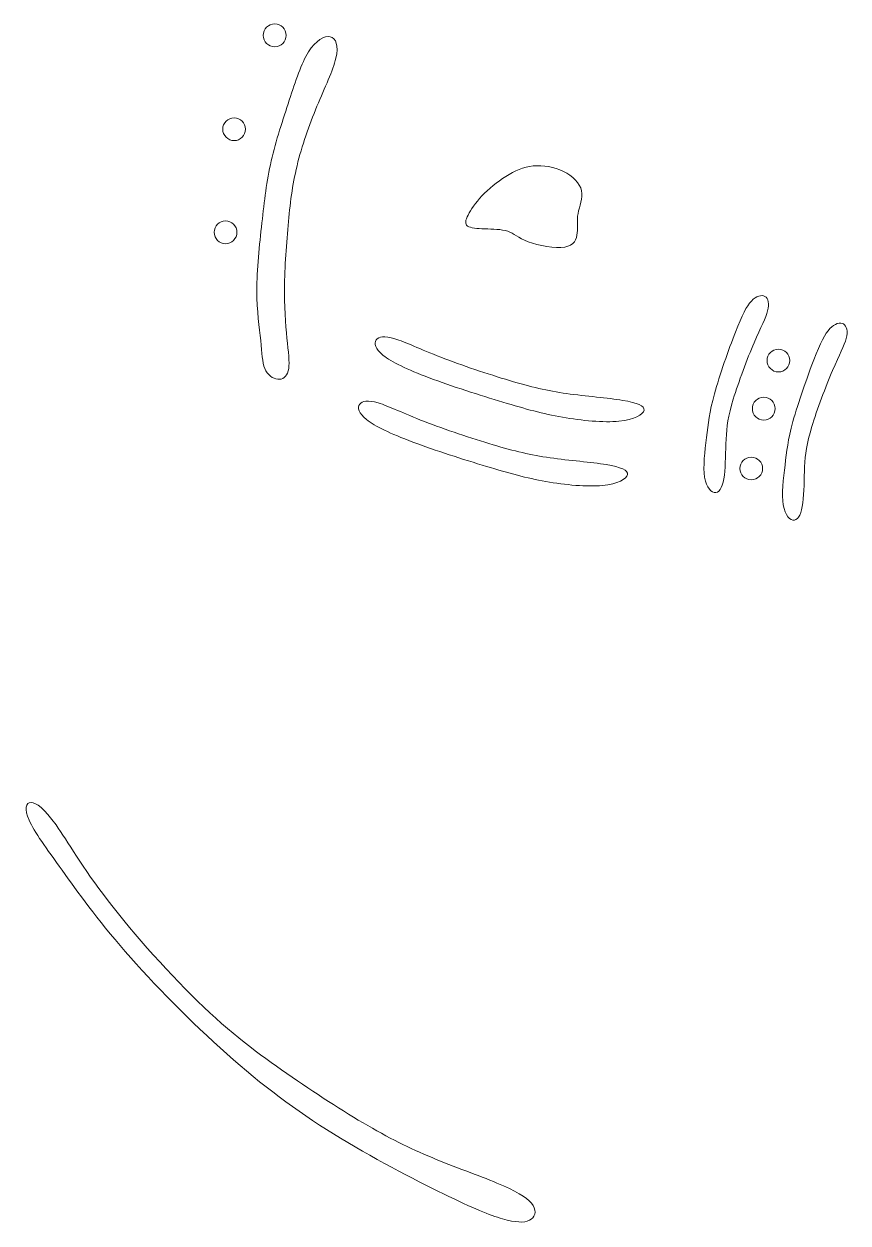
# Model space of a CAD drawing. Header units: millimetres. Extents: x -6423 to -1759, y 6 to 2012.
# Drawn here: x -1994.3 to -1982.72, y 1452.49 to 1469.32 of the extents above; entities that cross this region are included whole.
import ezdxf

# ---------------------------------------------------------------- set-up
doc = ezdxf.new("R2010")
doc.units = ezdxf.units.MM
doc.header["$MEASUREMENT"] = 0
doc.layers.add('layer 1', color=7, linetype='Continuous')

msp = doc.modelspace()

# ---------------------------------------------------------------- linework, layer by layer
at = {"layer": 'layer 1', "color": 177, "lineweight": 9}
for points, knots in [([(-1990.7758, 1469.3197), (-1990.6876, 1469.3197), (-1990.6161, 1469.2482), (-1990.6161, 1469.16), (-1990.6161, 1469.16), (-1990.6161, 1469.0718), (-1990.6876, 1469.0001), (-1990.7758, 1469.0001), (-1990.7758, 1469.0001), (-1990.864, 1469.0001), (-1990.9357, 1469.0718), (-1990.9357, 1469.16), (-1990.9357, 1469.16), (-1990.9357, 1469.2482), (-1990.864, 1469.3197), (-1990.7758, 1469.3197)], [0, 0, 0, 0, 0.2, 0.2, 0.2, 0.2, 0.4, 0.4, 0.4, 0.4, 0.6, 0.6, 0.6, 0.6, 1, 1, 1, 1]), ([(-1989.9951, 1469.1414), (-1989.9144, 1469.1225), (-1989.8766, 1469.0125), (-1989.9162, 1468.8389), (-1989.9162, 1468.8389), (-1989.9556, 1468.6655), (-1990.0725, 1468.4283), (-1990.1825, 1468.1637), (-1990.1825, 1468.1637), (-1990.2924, 1467.8991), (-1990.3955, 1467.607), (-1990.4626, 1467.3303), (-1990.4626, 1467.3303), (-1990.5295, 1467.0537), (-1990.5605, 1466.7925), (-1990.588, 1466.4901), (-1990.588, 1466.4901), (-1990.6154, 1466.1877), (-1990.6395, 1465.844), (-1990.6395, 1465.5519), (-1990.6395, 1465.5519), (-1990.6395, 1465.2598), (-1990.6154, 1465.0193), (-1990.5965, 1464.8371), (-1990.5965, 1464.8371), (-1990.5777, 1464.655), (-1990.564, 1464.5313), (-1990.5863, 1464.4488), (-1990.5863, 1464.4488), (-1990.6086, 1464.3663), (-1990.6669, 1464.3251), (-1990.734, 1464.332), (-1990.734, 1464.332), (-1990.801, 1464.3389), (-1990.8765, 1464.3939), (-1990.9145, 1464.4831), (-1990.9145, 1464.4831), (-1990.9522, 1464.5725), (-1990.9522, 1464.6962), (-1990.9712, 1464.8749), (-1990.9712, 1464.8749), (-1990.99, 1465.0536), (-1991.0278, 1465.2873), (-1991.0278, 1465.5777), (-1991.0278, 1465.5777), (-1991.0278, 1465.8681), (-1990.99, 1466.2151), (-1990.9557, 1466.5262), (-1990.9557, 1466.5262), (-1990.9213, 1466.8372), (-1990.8904, 1467.1122), (-1990.8251, 1467.3973), (-1990.8251, 1467.3973), (-1990.7598, 1467.6825), (-1990.6601, 1467.9782), (-1990.5708, 1468.2496), (-1990.5708, 1468.2496), (-1990.4814, 1468.5211), (-1990.4023, 1468.7685), (-1990.301, 1468.9283), (-1990.301, 1468.9283), (-1990.1996, 1469.0881), (-1990.0759, 1469.1603), (-1989.9951, 1469.1414)], [0, 0, 0, 0, 0.0588235, 0.0588235, 0.0588235, 0.0588235, 0.1176471, 0.1176471, 0.1176471, 0.1176471, 0.1764706, 0.1764706, 0.1764706, 0.1764706, 0.2352941, 0.2352941, 0.2352941, 0.2352941, 0.2941176, 0.2941176, 0.2941176, 0.2941176, 0.3529412, 0.3529412, 0.3529412, 0.3529412, 0.4117647, 0.4117647, 0.4117647, 0.4117647, 0.4705882, 0.4705882, 0.4705882, 0.4705882, 0.5294118, 0.5294118, 0.5294118, 0.5294118, 0.5882353, 0.5882353, 0.5882353, 0.5882353, 0.6470588, 0.6470588, 0.6470588, 0.6470588, 0.7058824, 0.7058824, 0.7058824, 0.7058824, 0.7647059, 0.7647059, 0.7647059, 0.7647059, 0.8235294, 0.8235294, 0.8235294, 0.8235294, 0.8823529, 0.8823529, 0.8823529, 0.8823529, 1, 1, 1, 1]), ([(-1991.3456, 1468.0021), (-1991.2574, 1468.0021), (-1991.1859, 1467.9306), (-1991.1859, 1467.8424), (-1991.1859, 1467.8424), (-1991.1859, 1467.754), (-1991.2574, 1467.6825), (-1991.3456, 1467.6825), (-1991.3456, 1467.6825), (-1991.434, 1467.6825), (-1991.5055, 1467.754), (-1991.5055, 1467.8424), (-1991.5055, 1467.8424), (-1991.5055, 1467.9306), (-1991.434, 1468.0021), (-1991.3456, 1468.0021)], [0, 0, 0, 0, 0.2, 0.2, 0.2, 0.2, 0.4, 0.4, 0.4, 0.4, 0.6, 0.6, 0.6, 0.6, 1, 1, 1, 1]), ([(-1988.0603, 1466.6378), (-1988.0226, 1466.7118), (-1987.9572, 1466.8079), (-1987.8645, 1466.9059), (-1987.8645, 1466.9059), (-1987.7717, 1467.0039), (-1987.6513, 1467.1036), (-1987.5294, 1467.1809), (-1987.5294, 1467.1809), (-1987.4075, 1467.2582), (-1987.2838, 1467.3132), (-1987.1446, 1467.3269), (-1987.1446, 1467.3269), (-1987.0054, 1467.3406), (-1986.8507, 1467.3132), (-1986.7219, 1467.2496), (-1986.7219, 1467.2496), (-1986.593, 1467.186), (-1986.4898, 1467.0862), (-1986.4659, 1466.9797), (-1986.4659, 1466.9797), (-1986.4418, 1466.8733), (-1986.4968, 1466.7599), (-1986.5156, 1466.6602), (-1986.5156, 1466.6602), (-1986.5346, 1466.5605), (-1986.5174, 1466.4746), (-1986.526, 1466.3869), (-1986.526, 1466.3869), (-1986.5346, 1466.2994), (-1986.5689, 1466.21), (-1986.7029, 1466.1877), (-1986.7029, 1466.1877), (-1986.837, 1466.1654), (-1987.0707, 1466.21), (-1987.2151, 1466.2633), (-1987.2151, 1466.2633), (-1987.3593, 1466.3166), (-1987.4143, 1466.3785), (-1987.5037, 1466.4094), (-1987.5037, 1466.4094), (-1987.593, 1466.4403), (-1987.7167, 1466.4403), (-1987.8249, 1466.4437), (-1987.8249, 1466.4437), (-1987.9333, 1466.4472), (-1988.0261, 1466.454), (-1988.0672, 1466.4832), (-1988.0672, 1466.4832), (-1988.1085, 1466.5124), (-1988.0981, 1466.5639), (-1988.0603, 1466.6378)], [0, 0, 0, 0, 0.0714286, 0.0714286, 0.0714286, 0.0714286, 0.1428571, 0.1428571, 0.1428571, 0.1428571, 0.2142857, 0.2142857, 0.2142857, 0.2142857, 0.2857143, 0.2857143, 0.2857143, 0.2857143, 0.3571429, 0.3571429, 0.3571429, 0.3571429, 0.4285714, 0.4285714, 0.4285714, 0.4285714, 0.5, 0.5, 0.5, 0.5, 0.5714286, 0.5714286, 0.5714286, 0.5714286, 0.6428571, 0.6428571, 0.6428571, 0.6428571, 0.7142857, 0.7142857, 0.7142857, 0.7142857, 0.7857143, 0.7857143, 0.7857143, 0.7857143, 0.8571429, 0.8571429, 0.8571429, 0.8571429, 1, 1, 1, 1]), ([(-1991.4667, 1466.5551), (-1991.3783, 1466.5551), (-1991.3068, 1466.4835), (-1991.3068, 1466.3953), (-1991.3068, 1466.3953), (-1991.3068, 1466.3071), (-1991.3783, 1466.2356), (-1991.4667, 1466.2356), (-1991.4667, 1466.2356), (-1991.5549, 1466.2356), (-1991.6264, 1466.3071), (-1991.6264, 1466.3953), (-1991.6264, 1466.3953), (-1991.6264, 1466.4835), (-1991.5549, 1466.5551), (-1991.4667, 1466.5551)], [0, 0, 0, 0, 0.2, 0.2, 0.2, 0.2, 0.4, 0.4, 0.4, 0.4, 0.6, 0.6, 0.6, 0.6, 1, 1, 1, 1]), ([(-1983.8901, 1465.4951), (-1983.8437, 1465.4677), (-1983.8265, 1465.392), (-1983.8523, 1465.2924), (-1983.8523, 1465.2924), (-1983.8781, 1465.1928), (-1983.9468, 1465.0691), (-1984.0431, 1464.844), (-1984.0431, 1464.844), (-1984.1392, 1464.6189), (-1984.2629, 1464.2923), (-1984.3351, 1464.0536), (-1984.3351, 1464.0536), (-1984.4073, 1463.8148), (-1984.428, 1463.6635), (-1984.4365, 1463.4917), (-1984.4365, 1463.4917), (-1984.4451, 1463.3199), (-1984.4416, 1463.1275), (-1984.4606, 1462.9848), (-1984.4606, 1462.9848), (-1984.4794, 1462.8422), (-1984.5207, 1462.7494), (-1984.5792, 1462.7408), (-1984.5792, 1462.7408), (-1984.6375, 1462.7322), (-1984.7132, 1462.8079), (-1984.7373, 1462.9556), (-1984.7373, 1462.9556), (-1984.7613, 1463.1034), (-1984.7338, 1463.3234), (-1984.7115, 1463.514), (-1984.7115, 1463.514), (-1984.6891, 1463.7048), (-1984.6719, 1463.8663), (-1984.5997, 1464.1275), (-1984.5997, 1464.1275), (-1984.5277, 1464.3886), (-1984.4005, 1464.7495), (-1984.3059, 1464.9918), (-1984.3059, 1464.9918), (-1984.2114, 1465.234), (-1984.1496, 1465.3577), (-1984.0809, 1465.4299), (-1984.0809, 1465.4299), (-1984.0122, 1465.502), (-1983.9365, 1465.5227), (-1983.8901, 1465.4951)], [0, 0, 0, 0, 0.0769231, 0.0769231, 0.0769231, 0.0769231, 0.1538462, 0.1538462, 0.1538462, 0.1538462, 0.2307692, 0.2307692, 0.2307692, 0.2307692, 0.3076923, 0.3076923, 0.3076923, 0.3076923, 0.3846154, 0.3846154, 0.3846154, 0.3846154, 0.4615385, 0.4615385, 0.4615385, 0.4615385, 0.5384615, 0.5384615, 0.5384615, 0.5384615, 0.6153846, 0.6153846, 0.6153846, 0.6153846, 0.6923077, 0.6923077, 0.6923077, 0.6923077, 0.7692308, 0.7692308, 0.7692308, 0.7692308, 0.8461538, 0.8461538, 0.8461538, 0.8461538, 1, 1, 1, 1]), ([(-1982.7871, 1465.1086), (-1982.7407, 1465.0812), (-1982.7235, 1465.0055), (-1982.7491, 1464.9058), (-1982.7491, 1464.9058), (-1982.775, 1464.8062), (-1982.8437, 1464.6825), (-1982.9399, 1464.4573), (-1982.9399, 1464.4573), (-1983.0362, 1464.2322), (-1983.1599, 1463.9058), (-1983.2321, 1463.6669), (-1983.2321, 1463.6669), (-1983.3042, 1463.4281), (-1983.3249, 1463.277), (-1983.3335, 1463.1051), (-1983.3335, 1463.1051), (-1983.3421, 1462.9332), (-1983.3386, 1462.7408), (-1983.3575, 1462.5981), (-1983.3575, 1462.5981), (-1983.3764, 1462.4556), (-1983.4176, 1462.3628), (-1983.476, 1462.3542), (-1983.476, 1462.3542), (-1983.5345, 1462.3456), (-1983.61, 1462.4212), (-1983.6341, 1462.569), (-1983.6341, 1462.569), (-1983.6582, 1462.7167), (-1983.6306, 1462.9367), (-1983.6083, 1463.1275), (-1983.6083, 1463.1275), (-1983.586, 1463.3181), (-1983.5688, 1463.4797), (-1983.4967, 1463.7408), (-1983.4967, 1463.7408), (-1983.4245, 1464.0021), (-1983.2973, 1464.3629), (-1983.2029, 1464.6051), (-1983.2029, 1464.6051), (-1983.1084, 1464.8474), (-1983.0464, 1464.971), (-1982.9777, 1465.0432), (-1982.9777, 1465.0432), (-1982.909, 1465.1154), (-1982.8334, 1465.136), (-1982.7871, 1465.1086)], [0, 0, 0, 0, 0.0769231, 0.0769231, 0.0769231, 0.0769231, 0.1538462, 0.1538462, 0.1538462, 0.1538462, 0.2307692, 0.2307692, 0.2307692, 0.2307692, 0.3076923, 0.3076923, 0.3076923, 0.3076923, 0.3846154, 0.3846154, 0.3846154, 0.3846154, 0.4615385, 0.4615385, 0.4615385, 0.4615385, 0.5384615, 0.5384615, 0.5384615, 0.5384615, 0.6153846, 0.6153846, 0.6153846, 0.6153846, 0.6923077, 0.6923077, 0.6923077, 0.6923077, 0.7692308, 0.7692308, 0.7692308, 0.7692308, 0.8461538, 0.8461538, 0.8461538, 0.8461538, 1, 1, 1, 1]), ([(-1989.3499, 1464.8835), (-1989.3164, 1464.9299), (-1989.2357, 1464.9454), (-1989.0896, 1464.9015), (-1989.0896, 1464.9015), (-1988.9436, 1464.8577), (-1988.7322, 1464.7546), (-1988.441, 1464.6412), (-1988.441, 1464.6412), (-1988.1498, 1464.5278), (-1987.7785, 1464.4041), (-1987.4779, 1464.3148), (-1987.4779, 1464.3148), (-1987.1771, 1464.2254), (-1986.947, 1464.1704), (-1986.6763, 1464.1318), (-1986.6763, 1464.1318), (-1986.4057, 1464.0931), (-1986.0947, 1464.0708), (-1985.8876, 1464.0363), (-1985.8876, 1464.0363), (-1985.6806, 1464.0021), (-1985.5774, 1463.9557), (-1985.5886, 1463.8964), (-1985.5886, 1463.8964), (-1985.5998, 1463.8371), (-1985.7252, 1463.7649), (-1985.9409, 1463.7434), (-1985.9409, 1463.7434), (-1986.1565, 1463.722), (-1986.4623, 1463.7512), (-1986.7355, 1463.7993), (-1986.7355, 1463.7993), (-1987.0088, 1463.8474), (-1987.2493, 1463.9144), (-1987.5707, 1464.0115), (-1987.5707, 1464.0115), (-1987.892, 1464.1085), (-1988.294, 1464.2357), (-1988.605, 1464.3526), (-1988.605, 1464.3526), (-1988.916, 1464.4694), (-1989.136, 1464.5759), (-1989.2528, 1464.6679), (-1989.2528, 1464.6679), (-1989.3696, 1464.7598), (-1989.3833, 1464.8371), (-1989.3499, 1464.8835)], [0, 0, 0, 0, 0.0769231, 0.0769231, 0.0769231, 0.0769231, 0.1538462, 0.1538462, 0.1538462, 0.1538462, 0.2307692, 0.2307692, 0.2307692, 0.2307692, 0.3076923, 0.3076923, 0.3076923, 0.3076923, 0.3846154, 0.3846154, 0.3846154, 0.3846154, 0.4615385, 0.4615385, 0.4615385, 0.4615385, 0.5384615, 0.5384615, 0.5384615, 0.5384615, 0.6153846, 0.6153846, 0.6153846, 0.6153846, 0.6923077, 0.6923077, 0.6923077, 0.6923077, 0.7692308, 0.7692308, 0.7692308, 0.7692308, 0.8461538, 0.8461538, 0.8461538, 0.8461538, 1, 1, 1, 1]), ([(-1983.7011, 1464.7546), (-1983.6129, 1464.7546), (-1983.5413, 1464.6831), (-1983.5413, 1464.5949), (-1983.5413, 1464.5949), (-1983.5413, 1464.5067), (-1983.6129, 1464.4351), (-1983.7011, 1464.4351), (-1983.7011, 1464.4351), (-1983.7894, 1464.4351), (-1983.8609, 1464.5067), (-1983.8609, 1464.5949), (-1983.8609, 1464.5949), (-1983.8609, 1464.6831), (-1983.7894, 1464.7546), (-1983.7011, 1464.7546)], [0, 0, 0, 0, 0.2, 0.2, 0.2, 0.2, 0.4, 0.4, 0.4, 0.4, 0.6, 0.6, 0.6, 0.6, 1, 1, 1, 1]), ([(-1983.9073, 1464.0794), (-1983.8191, 1464.0794), (-1983.7474, 1464.0078), (-1983.7474, 1463.9196), (-1983.7474, 1463.9196), (-1983.7474, 1463.8313), (-1983.8191, 1463.7598), (-1983.9073, 1463.7598), (-1983.9073, 1463.7598), (-1983.9955, 1463.7598), (-1984.067, 1463.8313), (-1984.067, 1463.9196), (-1984.067, 1463.9196), (-1984.067, 1464.0078), (-1983.9955, 1464.0794), (-1983.9073, 1464.0794)], [0, 0, 0, 0, 0.2, 0.2, 0.2, 0.2, 0.4, 0.4, 0.4, 0.4, 0.6, 0.6, 0.6, 0.6, 1, 1, 1, 1]), ([(-1989.5818, 1463.9815), (-1989.5483, 1464.0279), (-1989.4675, 1464.0433), (-1989.3215, 1463.9994), (-1989.3215, 1463.9994), (-1989.1755, 1463.9557), (-1988.9641, 1463.8526), (-1988.6729, 1463.7391), (-1988.6729, 1463.7391), (-1988.3817, 1463.6257), (-1988.0105, 1463.502), (-1987.7098, 1463.4126), (-1987.7098, 1463.4126), (-1987.4091, 1463.3234), (-1987.1788, 1463.2684), (-1986.9082, 1463.2296), (-1986.9082, 1463.2296), (-1986.6376, 1463.1911), (-1986.3266, 1463.1687), (-1986.1196, 1463.1343), (-1986.1196, 1463.1343), (-1985.9125, 1463.0999), (-1985.8094, 1463.0535), (-1985.8205, 1462.9942), (-1985.8205, 1462.9942), (-1985.8318, 1462.9351), (-1985.9571, 1462.8629), (-1986.1728, 1462.8414), (-1986.1728, 1462.8414), (-1986.3885, 1462.8198), (-1986.6942, 1462.8491), (-1986.9675, 1462.8973), (-1986.9675, 1462.8973), (-1987.2406, 1462.9453), (-1987.4813, 1463.0124), (-1987.8026, 1463.1094), (-1987.8026, 1463.1094), (-1988.1238, 1463.2065), (-1988.5259, 1463.3336), (-1988.8369, 1463.4504), (-1988.8369, 1463.4504), (-1989.1479, 1463.5674), (-1989.3679, 1463.6739), (-1989.4847, 1463.7658), (-1989.4847, 1463.7658), (-1989.6016, 1463.8577), (-1989.6154, 1463.9351), (-1989.5818, 1463.9815)], [0, 0, 0, 0, 0.0769231, 0.0769231, 0.0769231, 0.0769231, 0.1538462, 0.1538462, 0.1538462, 0.1538462, 0.2307692, 0.2307692, 0.2307692, 0.2307692, 0.3076923, 0.3076923, 0.3076923, 0.3076923, 0.3846154, 0.3846154, 0.3846154, 0.3846154, 0.4615385, 0.4615385, 0.4615385, 0.4615385, 0.5384615, 0.5384615, 0.5384615, 0.5384615, 0.6153846, 0.6153846, 0.6153846, 0.6153846, 0.6923077, 0.6923077, 0.6923077, 0.6923077, 0.7692308, 0.7692308, 0.7692308, 0.7692308, 0.8461538, 0.8461538, 0.8461538, 0.8461538, 1, 1, 1, 1]), ([(-1984.0825, 1463.2391), (-1983.9943, 1463.2391), (-1983.9228, 1463.1675), (-1983.9228, 1463.0793), (-1983.9228, 1463.0793), (-1983.9228, 1462.9911), (-1983.9943, 1462.9196), (-1984.0825, 1462.9196), (-1984.0825, 1462.9196), (-1984.1708, 1462.9196), (-1984.2424, 1462.9911), (-1984.2424, 1463.0793), (-1984.2424, 1463.0793), (-1984.2424, 1463.1675), (-1984.1708, 1463.2391), (-1984.0825, 1463.2391)], [0, 0, 0, 0, 0.2, 0.2, 0.2, 0.2, 0.4, 0.4, 0.4, 0.4, 0.6, 0.6, 0.6, 0.6, 1, 1, 1, 1]), ([(-1994.1979, 1458.3914), (-1994.1257, 1458.3914), (-1994.0088, 1458.3022), (-1993.8474, 1458.0753), (-1993.8474, 1458.0753), (-1993.6859, 1457.8485), (-1993.4798, 1457.4843), (-1993.1154, 1457.0101), (-1993.1154, 1457.0101), (-1992.7511, 1456.5358), (-1992.2289, 1455.9516), (-1991.7717, 1455.5185), (-1991.7717, 1455.5185), (-1991.3147, 1455.0856), (-1990.9229, 1454.8038), (-1990.5311, 1454.5358), (-1990.5311, 1454.5358), (-1990.1394, 1454.2677), (-1989.7476, 1454.0133), (-1989.404, 1453.8176), (-1989.404, 1453.8176), (-1989.0603, 1453.6217), (-1988.7649, 1453.4843), (-1988.4486, 1453.3571), (-1988.4486, 1453.3571), (-1988.1324, 1453.2299), (-1987.7957, 1453.113), (-1987.5621, 1453.0099), (-1987.5621, 1453.0099), (-1987.3284, 1452.9068), (-1987.1977, 1452.8175), (-1987.1462, 1452.7316), (-1987.1462, 1452.7316), (-1987.0946, 1452.6457), (-1987.1222, 1452.5631), (-1987.1977, 1452.5254), (-1987.1977, 1452.5254), (-1987.2733, 1452.4876), (-1987.397, 1452.4944), (-1987.5758, 1452.5459), (-1987.5758, 1452.5459), (-1987.7545, 1452.5976), (-1987.9881, 1452.6937), (-1988.404, 1452.8966), (-1988.404, 1452.8966), (-1988.8197, 1453.0993), (-1989.4178, 1453.4086), (-1989.9505, 1453.7385), (-1989.9505, 1453.7385), (-1990.483, 1454.0683), (-1990.9504, 1454.4188), (-1991.4488, 1454.8621), (-1991.4488, 1454.8621), (-1991.947, 1455.3055), (-1992.4762, 1455.8416), (-1992.8749, 1456.2986), (-1992.8749, 1456.2986), (-1993.2735, 1456.7557), (-1993.5416, 1457.1338), (-1993.7615, 1457.4395), (-1993.7615, 1457.4395), (-1993.9814, 1457.7454), (-1994.1532, 1457.9791), (-1994.2254, 1458.1407), (-1994.2254, 1458.1407), (-1994.2975, 1458.3022), (-1994.2701, 1458.3914), (-1994.1979, 1458.3914)], [0, 0, 0, 0, 0.0555556, 0.0555556, 0.0555556, 0.0555556, 0.1111111, 0.1111111, 0.1111111, 0.1111111, 0.1666667, 0.1666667, 0.1666667, 0.1666667, 0.2222222, 0.2222222, 0.2222222, 0.2222222, 0.2777778, 0.2777778, 0.2777778, 0.2777778, 0.3333333, 0.3333333, 0.3333333, 0.3333333, 0.3888889, 0.3888889, 0.3888889, 0.3888889, 0.4444444, 0.4444444, 0.4444444, 0.4444444, 0.5, 0.5, 0.5, 0.5, 0.5555556, 0.5555556, 0.5555556, 0.5555556, 0.6111111, 0.6111111, 0.6111111, 0.6111111, 0.6666667, 0.6666667, 0.6666667, 0.6666667, 0.7222222, 0.7222222, 0.7222222, 0.7222222, 0.7777778, 0.7777778, 0.7777778, 0.7777778, 0.8333333, 0.8333333, 0.8333333, 0.8333333, 0.8888889, 0.8888889, 0.8888889, 0.8888889, 1, 1, 1, 1])]:
    msp.add_open_spline(points, degree=3, knots=knots, dxfattribs=at)

doc.saveas('drawing.dxf')
